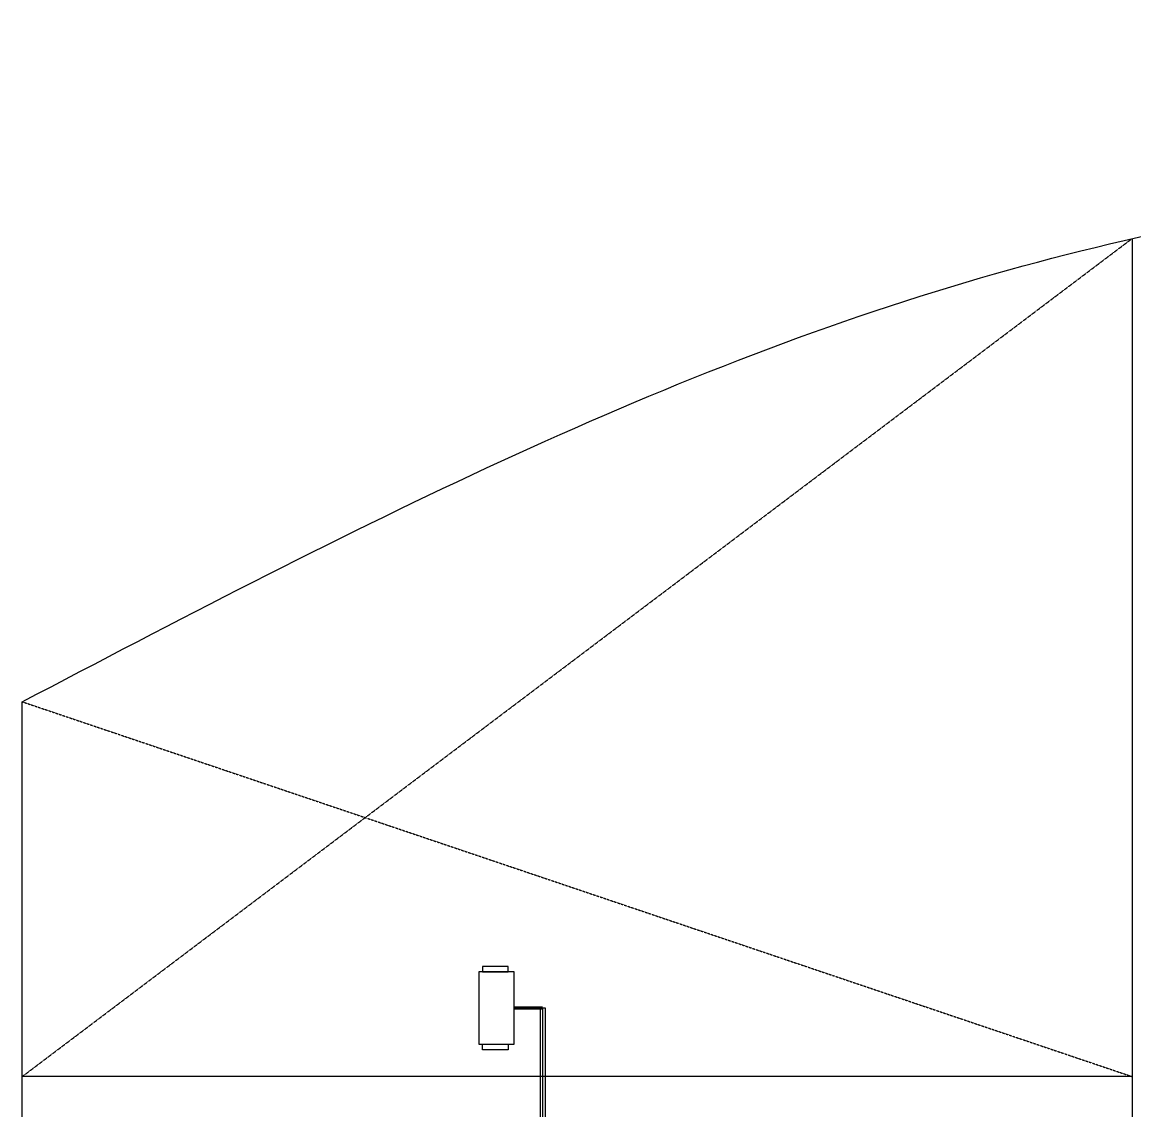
# Model space of a CAD drawing. Header units: inches. Extents: x 23291 to 181956, y 9161 to 51408.
# Drawn here: x 102008 to 106295, y 20640 to 24836 of the extents above; entities that cross this region are included whole.
import ezdxf

# ---------------------------------------------------------------- set-up
doc = ezdxf.new("R2010")
doc.units = ezdxf.units.IN
doc.header["$MEASUREMENT"] = 0
doc.linetypes.add('DASHEDX2', pattern=[1.5, 1, -0.5])
for name, color, linetype in [('bulkhead', 1, 'Continuous'), ('PDF9_Geometry', 7, 'Continuous'), ('PDF9_Solid Fills', 7, 'Continuous'), ('wl 2', 3, 'Continuous')]:
    doc.layers.add(name, color=color, linetype=linetype)

# ---------------------------------------------------------------- blocks, each defined once
blk = doc.blocks.new('2')
at = {"layer": 'PDF9_Geometry', "lineweight": 25}
for p, q in [((28.7823, 33.8057), (28.6917, 33.8057)), ((28.6917, 33.8057), (28.6917, 33.7864)), ((28.7823, 33.7864), (28.7823, 33.8057)), ((28.8033, 33.7864), (28.6786, 33.7864)), ((28.6786, 33.7864), (28.6786, 33.5332)), ((28.6917, 33.7864), (28.7823, 33.7864)), ((28.8033, 33.5332), (28.8033, 33.7864)), ((28.9023, 33.6634), (28.8033, 33.6634)), ((28.9034, 33.6598), (28.8033, 33.6598)), ((28.9023, 33.6564), (28.8033, 33.6564)), ((28.8948, 33.1872), (28.8948, 33.6598)), ((28.9034, 33.1862), (28.9034, 33.6598)), ((28.9127, 33.6598), (28.9034, 33.6598)), ((28.9127, 33.1852), (28.9127, 33.6598)), ((28.6786, 33.5332), (28.8033, 33.5332)), ((28.6917, 33.5138), (28.6917, 33.5332)), ((28.6917, 33.5332), (28.7823, 33.5332)), ((28.7823, 33.5332), (28.7823, 33.5138)), ((28.7823, 33.5138), (28.6917, 33.5138))]:
    blk.add_line(p, q, dxfattribs=at)
at = {"layer": 'PDF9_Solid Fills', "transparency": 33554559}
blk.add_solid([(28.7034, 33.3204), (28.7032, 33.3204), (28.7032, 33.3204)], dxfattribs=at)

msp = doc.modelspace()

# ---------------------------------------------------------------- linework, layer by layer
for p, q in [((102008.1, 18769.1), (102008.1, 22216.5)), ((106284.8, 20771.7), (102008.1, 20771.7))]:
    msp.add_line(p, q)
msp.add_open_spline([(102008.1, 22216.5), (103194.1, 22838), (105476.7, 24034.2), (109276.3, 24450), (112934.2, 24621.3), (117768.7, 24737.2), (123830.1, 24844.9), (128680.4, 24827.7), (131105.3, 24819.1)], degree=3, knots=[0, 0, 0, 0, 3.618814, 6.964644, 10.273792, 13.582496, 20.196788, 26.809788, 26.809788, 26.809788, 26.809788])
at = {"layer": 'bulkhead', "linetype": 'ByBlock'}
msp.add_line((106284.8, 24002.2), (106284.8, 13536), dxfattribs=at)
at = {"layer": 'wl 2', "linetype": 'DASHEDX2'}
for p, q in [((102008.1, 20771.7), (106284.8, 24002.2)), ((102008.1, 22216.5), (106284.8, 20771.7))]:
    msp.add_line(p, q, dxfattribs=at)

# ---------------------------------------------------------------- block references
at = {"xscale": 1100, "yscale": 1100, "zscale": 1100}
msp.add_blockref('2', (72220.7, -15990.3), dxfattribs=at)

doc.saveas('drawing.dxf')
